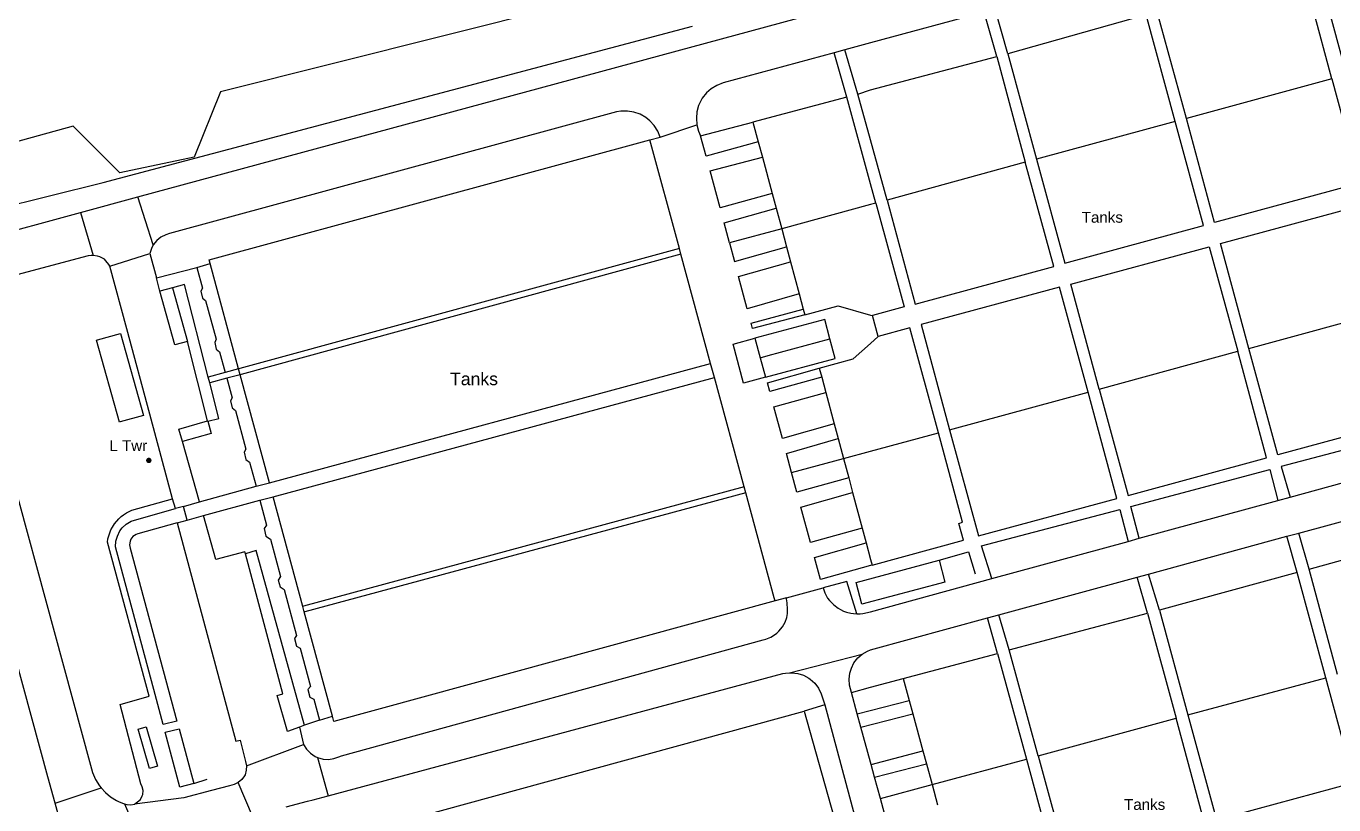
# Model space of a CAD drawing. Header units: millimetres. Extents: x 111502 to 977541, y 8702 to 1044108.
# Drawn here: x 974601.1 to 974782.4, y 476248.2 to 476356.1 of the extents above; entities that cross this region are included whole.
import ezdxf

# ---------------------------------------------------------------- set-up
doc = ezdxf.new("R2010")
doc.units = ezdxf.units.MM
doc.header["$LTSCALE"] = 0.25
doc.layers.add('X HVSS Site Background', color=8, linetype='Continuous')
doc.styles.add('OS Master Map$1$Standard', font='txt')

# ---------------------------------------------------------------- blocks, each defined once
blk = doc.blocks.new('OS Master Map$1$OSS9')
at = {"color": 8, "true_color": 0x707070, "const_width": 0.375, "flags": 128}
blk.add_lwpolyline([(0.188, 0), (0.181, 0.049), (0.162, 0.094), (0.133, 0.133), (0.094, 0.162), (0.049, 0.181), (0, 0.188), (-0.049, 0.181), (-0.094, 0.162), (-0.133, 0.133), (-0.162, 0.094), (-0.181, 0.049), (-0.188, 0), (-0.181, -0.049), (-0.162, -0.094), (-0.133, -0.133), (-0.094, -0.162), (-0.049, -0.181), (0, -0.188), (0.049, -0.181), (0.094, -0.162), (0.133, -0.133), (0.162, -0.094), (0.181, -0.049), (0.188, 0), (0.181, 0.049)], dxfattribs=at)
blk = doc.blocks.new('OS MAP')
at = {"layer": 'X HVSS Site Background', "flags": 128}
for points in [[(488581.11, 240931.39), (488409.89, 240888.4), (488409.89, 240888.4), (488406.22, 240879.37), (488406.22, 240879.37), (488395.93, 240877.17), (488395.93, 240877.17), (488389.47, 240883.63), (488389.47, 240883.63), (488376.2, 240879.99), (488376.2, 240879.99), (488371.27, 240870.31)], [(488398.45, 240873.86), (488500, 240901.4), (488500, 240901.4), (488555.94, 240916.66)], [(488561.95, 240905.6), (488569.5, 240877.8)], [(488563.96, 240890.22), (488561.3, 240900), (488561.3, 240900), (488559.95, 240905.05)], [(488515.76, 240899.44), (488500, 240895.2), (488500, 240895.2), (488496.42, 240894.23)], [(488517.5, 240893.3), (488515.76, 240899.44)], [(488519.05, 240893.7), (488517.27, 240899.85)], [(488538.2, 240899.1), (488519.05, 240893.7)], [(488542.25, 240884.3), (488538.2, 240899.1)], [(488543.8, 240884.7), (488539.75, 240899.5)], [(488371.27, 240870.31), (488393.6, 240875.85), (488393.6, 240875.85), (488475.3, 240897.49)], [(488494.94, 240893.83), (488479.55, 240889.65), (488479.55, 240889.65), (488478.7, 240889.3), (488478.7, 240889.3), (488477.9, 240888.85), (488477.9, 240888.85), (488477.25, 240888.25), (488477.25, 240888.25), (488476.65, 240887.55), (488476.65, 240887.55), (488476.55, 240887.35), (488476.55, 240887.35), (488476.15, 240886.5), (488476.15, 240886.5), (488475.9, 240885.65), (488475.9, 240885.65), (488475.85, 240884.75), (488475.85, 240884.75), (488475.9, 240883.85)], [(488496.42, 240894.23), (488494.94, 240893.83)], [(488496.7, 240887.65), (488494.94, 240893.83)], [(488498.25, 240888.1), (488496.42, 240894.23)], [(488498.25, 240888.1), (488500, 240888.7), (488500, 240888.7), (488517.5, 240893.3)], [(488517.5, 240893.3), (488521.45, 240878.65)], [(488519.05, 240893.7), (488523, 240879.1)], [(488563.96, 240890.22), (488543.8, 240884.7)], [(488563.96, 240890.22), (488567.2, 240878.3), (488567.2, 240878.3), (488567.85, 240875.75), (488567.85, 240875.75), (488547.7, 240870.3), (488547.7, 240870.3), (488543.8, 240884.7)], [(488496.7, 240887.65), (488483.69, 240884.21)], [(488500.75, 240873), (488500, 240875.65), (488500, 240875.65), (488496.7, 240887.65)], [(488502.3, 240873.4), (488500, 240881.75), (488500, 240881.75), (488498.25, 240888.1)], [(488470.85, 240882.15), (488470.5, 240882.95), (488470.5, 240882.95), (488470, 240883.75), (488470, 240883.75), (488469.4, 240884.4), (488469.4, 240884.4), (488468.85, 240884.85), (488468.85, 240884.85), (488468.05, 240885.3), (488468.05, 240885.3), (488467.2, 240885.6), (488467.2, 240885.6), (488466.3, 240885.75), (488466.3, 240885.75), (488465.4, 240885.75), (488465.4, 240885.75), (488464.8, 240885.65), (488464.8, 240885.65), (488402.8, 240868.8), (488402.8, 240868.8), (488402.3, 240868.6), (488402.3, 240868.6), (488401.6, 240868.25), (488401.6, 240868.25), (488401.05, 240867.8), (488401.05, 240867.8), (488400.55, 240867.2)], [(488470.85, 240882.15), (488475.9, 240883.85)], [(488475.9, 240883.85), (488476.15, 240882.95), (488476.15, 240882.95), (488476.45, 240882.3)], [(488476.45, 240882.3), (488483.69, 240884.21)], [(488483.69, 240884.21), (488484.43, 240881.46)], [(488523, 240879.1), (488526.95, 240864.65), (488526.95, 240864.65), (488546.15, 240869.9), (488546.15, 240869.9), (488542.25, 240884.3)], [(488542.25, 240884.3), (488523, 240879.1)], [(488469.4, 240881.75), (488470.85, 240882.15)], [(488484.43, 240881.46), (488477.21, 240879.49), (488477.21, 240879.49), (488476.45, 240882.3)], [(488408.45, 240864.6), (488408.3, 240865.15), (488408.3, 240865.15), (488469.4, 240881.75)], [(488473.5, 240866.7), (488469.4, 240881.75)], [(488484.43, 240881.46), (488485, 240879.37)], [(488486.36, 240874.33), (488479.14, 240872.35), (488479.14, 240872.35), (488477.75, 240877.48), (488477.75, 240877.48), (488485, 240879.37)], [(488485, 240879.37), (488486.36, 240874.33)], [(488502.3, 240873.4), (488506.2, 240859), (488506.2, 240859), (488525.4, 240864.2), (488525.4, 240864.2), (488521.45, 240878.65)], [(488521.45, 240878.65), (488502.3, 240873.4)], [(488390.47, 240871.69), (488398.45, 240873.86)], [(488400.55, 240867.2), (488398.45, 240873.86)], [(488486.36, 240874.33), (488486.9, 240872.31)], [(488500.75, 240873), (488500, 240872.8), (488500, 240872.8), (488487.68, 240869.44)], [(488500.75, 240873), (488504.65, 240858.6), (488504.65, 240858.6), (488500.25, 240857.4)], [(488552.45, 240852.85), (488548.5, 240867.4), (488548.5, 240867.4), (488568.65, 240872.85), (488568.65, 240872.85), (488569.55, 240869.55), (488569.55, 240869.55), (488572.59, 240858.36)], [(488362.6, 240864.13), (488390.47, 240871.69)], [(488390.47, 240871.69), (488392.25, 240865.75)], [(488480.45, 240867.47), (488479.69, 240870.27), (488479.69, 240870.27), (488486.9, 240872.31)], [(488486.9, 240872.31), (488487.68, 240869.44)], [(488487.68, 240869.44), (488480.45, 240867.47)], [(488487.68, 240869.44), (488488.36, 240866.91)], [(488480.45, 240867.47), (488481.14, 240864.9), (488481.14, 240864.9), (488488.36, 240866.91)], [(488392.25, 240865.75), (488391.95, 240865.75), (488391.95, 240865.75), (488391.55, 240865.7), (488391.55, 240865.7), (488380.95, 240862.88)], [(488375.68, 240854.4), (488391.85, 240795.1), (488391.85, 240795.1), (488392.15, 240794.1), (488392.15, 240794.1), (488392.55, 240793.1), (488392.55, 240793.1), (488393.1, 240792.25), (488393.1, 240792.25), (488393.35, 240791.95)], [(488394.55, 240864.25), (488394.4, 240864.5), (488394.4, 240864.5), (488394, 240865), (488394, 240865), (488393.8, 240865.2), (488393.8, 240865.2), (488393.55, 240865.35), (488393.55, 240865.35), (488393.15, 240865.55), (488393.15, 240865.55), (488392.85, 240865.65), (488392.85, 240865.65), (488392.25, 240865.75)], [(488394.55, 240864.25), (488400.1, 240866)], [(488400.55, 240867.2), (488400.3, 240866.7), (488400.3, 240866.7), (488400.1, 240866)], [(488400.1, 240866), (488401, 240862.65)], [(488473.5, 240866.7), (488412.55, 240850.05), (488412.55, 240850.05), (488412.4, 240850)], [(488473.7, 240865.9), (488412.75, 240849.25), (488412.75, 240849.25), (488412.6, 240849.2)], [(488473.7, 240865.9), (488473.5, 240866.7)], [(488477.83, 240850.76), (488473.7, 240865.9)], [(488488.36, 240866.91), (488488.91, 240864.87)], [(488531.7, 240847.2), (488527.75, 240861.75), (488527.75, 240861.75), (488546.95, 240866.95), (488546.95, 240866.95), (488550.9, 240852.45)], [(488403.25, 240832), (488400.1, 240843.75), (488400.1, 240843.75), (488396.9, 240855.55), (488396.9, 240855.55), (488394.55, 240864.25)], [(488401, 240862.65), (488406.6, 240864.05)], [(488406.6, 240864.05), (488408.45, 240864.6)], [(488406.6, 240864.05), (488407.37, 240861.2), (488407.37, 240861.2), (488407.16, 240860.78), (488407.16, 240860.78), (488407.39, 240859.8), (488407.39, 240859.8), (488407.83, 240859.5), (488407.83, 240859.5), (488409.29, 240854.13), (488409.29, 240854.13), (488409.08, 240853.68), (488409.08, 240853.68), (488409.3, 240852.73), (488409.3, 240852.73), (488409.76, 240852.4), (488409.76, 240852.4), (488410.54, 240849.5)], [(488412.4, 240850), (488408.45, 240864.6)], [(488490.12, 240860.4), (488482.91, 240858.35), (488482.91, 240858.35), (488481.7, 240862.83), (488481.7, 240862.83), (488488.91, 240864.87)], [(488488.91, 240864.87), (488490.12, 240860.4)], [(488401.5, 240860.8), (488401, 240862.65)], [(488403.21, 240861.25), (488401.5, 240860.8)], [(488405.3, 240853.8), (488403.55, 240853.35), (488403.55, 240853.35), (488401.5, 240860.8)], [(488408.2, 240848.87), (488404.91, 240861.69), (488404.91, 240861.69), (488403.21, 240861.25)], [(488403.21, 240861.25), (488405.3, 240853.8)], [(488490.12, 240860.4), (488490.68, 240858.3)], [(488530.15, 240846.8), (488526.2, 240861.35), (488526.2, 240861.35), (488507, 240856.15), (488507, 240856.15), (488510.95, 240841.55)], [(488490.9, 240857.5), (488495.5, 240858.75), (488495.5, 240858.75), (488500, 240857.45), (488500, 240857.45), (488500.25, 240857.4)], [(488552.45, 240852.85), (488572.59, 240858.36)], [(488386.96, 240789.82), (488385.95, 240793.5), (488385.95, 240793.5), (488369.85, 240852.45)], [(488490.9, 240857.5), (488483.65, 240855.6), (488483.65, 240855.6), (488483.45, 240856.34), (488483.45, 240856.34), (488490.68, 240858.3)], [(488494.37, 240854.16), (488493.65, 240856.85), (488493.65, 240856.85), (488483.95, 240854.25)], [(488490.68, 240858.3), (488490.9, 240857.5)], [(488501.05, 240854.5), (488500.25, 240857.4)], [(488395.88, 240842.63), (488392.7, 240854.01), (488392.7, 240854.01), (488392.84, 240854.05), (488392.84, 240854.05), (488396.01, 240854.93), (488396.01, 240854.93), (488399.19, 240843.56), (488399.19, 240843.56), (488396, 240842.67), (488396, 240842.67), (488395.88, 240842.63)], [(488509.4, 240841.15), (488505.45, 240855.7), (488505.45, 240855.7), (488501.05, 240854.5)], [(488408.1, 240842.8), (488405.3, 240853.8)], [(488485.45, 240848.85), (488482.4, 240848.05), (488482.4, 240848.05), (488480.95, 240853.45), (488480.95, 240853.45), (488483.95, 240854.25)], [(488483.95, 240854.25), (488484.7, 240851.55)], [(488484.7, 240851.55), (488485.8, 240851.85), (488485.8, 240851.85), (488494.37, 240854.16)], [(488485.45, 240848.85), (488495.1, 240851.45), (488495.1, 240851.45), (488494.37, 240854.16)], [(488492.9, 240850.1), (488497.6, 240851.4), (488497.6, 240851.4), (488500, 240853.55), (488500, 240853.55), (488501.05, 240854.5)], [(488484.7, 240851.55), (488485.45, 240848.85)], [(488531.7, 240847.2), (488550.9, 240852.45)], [(488531.7, 240847.2), (488535.7, 240832.45), (488535.7, 240832.45), (488554.9, 240837.7), (488554.9, 240837.7), (488550.9, 240852.45)], [(488576.61, 240843.56), (488556.45, 240838.1), (488556.45, 240838.1), (488552.45, 240852.85)], [(488410.54, 240849.5), (488408.2, 240848.87)], [(488412.4, 240850), (488410.54, 240849.5)], [(488412.6, 240849.2), (488412.4, 240850)], [(488416.66, 240834.24), (488477.83, 240850.76)], [(488478.36, 240848.8), (488477.83, 240850.76)], [(488493.23, 240848.86), (488486.03, 240846.9), (488486.03, 240846.9), (488485.7, 240848.1), (488485.7, 240848.1), (488492.9, 240850.1)], [(488492.9, 240850.1), (488493.23, 240848.86)], [(488408.11, 240842.75), (488409.67, 240843.15), (488409.67, 240843.15), (488408.41, 240848.07)], [(488408.41, 240848.07), (488408.2, 240848.87)], [(488410.76, 240848.71), (488408.41, 240848.07)], [(488412.6, 240849.2), (488410.76, 240848.71)], [(488410.76, 240848.71), (488411.49, 240846.02), (488411.49, 240846.02), (488411.27, 240845.59), (488411.27, 240845.59), (488411.52, 240844.6), (488411.52, 240844.6), (488411.96, 240844.27), (488411.96, 240844.27), (488413.42, 240838.91), (488413.42, 240838.91), (488413.19, 240838.46), (488413.19, 240838.46), (488413.42, 240837.48), (488413.42, 240837.48), (488413.91, 240837.07), (488413.91, 240837.07), (488414.81, 240833.76)], [(488416.66, 240834.24), (488412.6, 240849.2)], [(488417.19, 240832.28), (488478.36, 240848.8)], [(488482.5, 240833.66), (488478.36, 240848.8)], [(488493.23, 240848.86), (488493.8, 240846.75)], [(488494.96, 240842.4), (488487.79, 240840.35), (488487.79, 240840.35), (488486.61, 240844.74), (488486.61, 240844.74), (488493.8, 240846.75)], [(488493.8, 240846.75), (488494.96, 240842.4)], [(488510.95, 240841.55), (488514.95, 240826.9), (488514.95, 240826.9), (488534.15, 240832.05), (488534.15, 240832.05), (488530.15, 240846.8)], [(488510.95, 240841.55), (488530.15, 240846.8)], [(488404.6, 240839.95), (488404.1, 240841.65), (488404.1, 240841.65), (488408.1, 240842.8)], [(488408.11, 240842.75), (488408.6, 240841.05), (488408.6, 240841.05), (488404.6, 240839.95)], [(488408.1, 240842.8), (488408.11, 240842.75)], [(488494.96, 240842.4), (488495.51, 240840.36)], [(488579.56, 240842.46), (488556.92, 240836.47), (488556.92, 240836.47), (488558.15, 240832.24)], [(488489.06, 240835.65), (488488.35, 240838.27), (488488.35, 240838.27), (488495.51, 240840.36)], [(488495.51, 240840.36), (488496.25, 240837.59)], [(488496.25, 240837.59), (488500, 240838.6), (488500, 240838.6), (488509.4, 240841.15)], [(488500.21, 240822.81), (488512.87, 240826.3), (488512.87, 240826.3), (488512.24, 240828.6), (488512.24, 240828.6), (488512.77, 240828.76), (488512.77, 240828.76), (488509.4, 240841.15)], [(488406.96, 240831.57), (488404.6, 240839.95)], [(488489.06, 240835.65), (488496.25, 240837.59)], [(488496.25, 240837.59), (488496.97, 240834.9)], [(488558.15, 240832.24), (488576.65, 240837.3), (488576.65, 240837.3), (488577.4, 240837.5), (488577.4, 240837.5), (488578.1, 240837.9)], [(488496.97, 240834.9), (488489.79, 240832.94), (488489.79, 240832.94), (488489.06, 240835.65)], [(488496.97, 240834.9), (488497.51, 240832.88)], [(488537.26, 240826.54), (488536.1, 240830.95), (488536.1, 240830.95), (488555.34, 240836.05), (488555.34, 240836.05), (488556.46, 240831.78)], [(488406.96, 240831.57), (488414.81, 240833.76)], [(488414.81, 240833.76), (488414.83, 240833.76), (488414.83, 240833.76), (488416.66, 240834.24)], [(488482.5, 240833.66), (488421.4, 240817.15), (488421.4, 240817.15), (488421.3, 240817.1)], [(488482.7, 240832.86), (488482.5, 240833.66)], [(488397.95, 240789.7), (488398.4, 240790), (488398.4, 240790), (488398.8, 240790.35), (488398.8, 240790.35), (488399.05, 240790.85), (488399.05, 240790.85), (488399.1, 240791.05), (488399.1, 240791.05), (488399.15, 240791.6), (488399.15, 240791.6), (488399.05, 240792.1), (488399.05, 240792.1), (488398.85, 240792.5), (488398.85, 240792.5), (488396, 240803.5), (488396, 240803.5), (488400, 240804.65), (488400, 240804.65), (488394.2, 240826), (488394.2, 240826), (488394.25, 240826.45), (488394.25, 240826.45), (488394.4, 240826.9), (488394.4, 240826.9), (488394.7, 240827.7), (488394.7, 240827.7), (488394.9, 240828.1), (488394.9, 240828.1), (488395.2, 240828.55), (488395.2, 240828.55), (488395.8, 240829.25), (488395.8, 240829.25), (488396.1, 240829.55), (488396.1, 240829.55), (488396.45, 240829.8), (488396.45, 240829.8), (488396.85, 240830.05), (488396.85, 240830.05), (488397.6, 240830.45), (488397.6, 240830.45), (488403.25, 240832)], [(488403.65, 240830.65), (488403.25, 240832)], [(488404.75, 240830.95), (488406.96, 240831.57)], [(488407.53, 240829.68), (488415.34, 240831.83)], [(488415.34, 240831.83), (488417.19, 240832.28)], [(488415.34, 240831.83), (488416.27, 240828.38), (488416.27, 240828.38), (488415.96, 240827.89), (488415.96, 240827.89), (488416.18, 240826.82), (488416.18, 240826.82), (488416.81, 240826.4), (488416.81, 240826.4), (488418.2, 240821.25), (488418.2, 240821.25), (488417.9, 240820.74), (488417.9, 240820.74), (488418.14, 240819.8), (488418.14, 240819.8), (488418.69, 240819.44), (488418.69, 240819.44), (488420.42, 240813.08), (488420.42, 240813.08), (488420.16, 240812.65), (488420.16, 240812.65), (488420.44, 240811.61), (488420.44, 240811.61), (488420.91, 240811.29), (488420.91, 240811.29), (488422.35, 240805.98), (488422.35, 240805.98), (488422.01, 240805.59), (488422.01, 240805.59), (488422.29, 240804.54), (488422.29, 240804.54), (488422.81, 240804.25), (488422.81, 240804.25), (488423.6, 240801.35)], [(488421.3, 240817.1), (488417.19, 240832.28)], [(488482.7, 240832.86), (488421.6, 240816.35), (488421.6, 240816.35), (488421.5, 240816.35)], [(488486.8, 240817.85), (488486.65, 240818.3), (488486.65, 240818.3), (488482.7, 240832.86)], [(488498.84, 240827.94), (488491.67, 240825.96), (488491.67, 240825.96), (488490.35, 240830.85), (488490.35, 240830.85), (488497.51, 240832.88)], [(488497.51, 240832.88), (488498.84, 240827.94)], [(488537.26, 240826.54), (488556.46, 240831.78)], [(488556.46, 240831.78), (488558.15, 240832.24)], [(488559.36, 240827.25), (488577.9, 240832.3), (488577.9, 240832.3), (488578.8, 240832.4), (488578.8, 240832.4), (488579.37, 240832.37)], [(488403.9, 240828.67), (488398.45, 240827.15), (488398.45, 240827.15), (488398.2, 240827.05), (488398.2, 240827.05), (488397.75, 240826.8), (488397.75, 240826.8), (488397.45, 240826.4), (488397.45, 240826.4), (488397.35, 240826.15), (488397.35, 240826.15), (488397.25, 240825.65), (488397.25, 240825.65), (488397.35, 240825.15), (488397.35, 240825.15), (488403.85, 240801.19), (488403.85, 240801.19), (488401.93, 240800.71), (488401.93, 240800.71), (488400.82, 240804.87), (488400.82, 240804.87), (488395.35, 240825.35), (488395.35, 240825.35), (488395.4, 240826.15), (488395.4, 240826.15), (488395.6, 240826.85), (488395.6, 240826.85), (488395.95, 240827.55), (488395.95, 240827.55), (488396.25, 240828), (488396.25, 240828), (488396.8, 240828.5), (488396.8, 240828.5), (488397.5, 240828.9), (488397.5, 240828.9), (488397.95, 240829.05), (488397.95, 240829.05), (488403.65, 240830.65)], [(488404.75, 240830.95), (488403.65, 240830.65)], [(488405.25, 240829.05), (488404.75, 240830.95)], [(488405.25, 240829.05), (488407.53, 240829.68)], [(488413.33, 240824.37), (488413.25, 240824.68), (488413.25, 240824.68), (488409.23, 240823.6), (488409.23, 240823.6), (488407.53, 240829.68)], [(488516.81, 240820.95), (488515.4, 240825.47), (488515.4, 240825.47), (488534.54, 240830.54), (488534.54, 240830.54), (488535.7, 240826.11)], [(488403.9, 240828.67), (488405.25, 240829.05)], [(488403.9, 240828.67), (488412, 240798.4), (488412, 240798.4), (488412.6, 240798.55), (488412.6, 240798.55), (488413.35, 240795.6), (488413.35, 240795.6), (488413.5, 240795)], [(488498.84, 240827.94), (488499.39, 240825.89)], [(488560.8, 240822.25), (488580.8, 240827.82)], [(488500.21, 240822.81), (488500, 240822.75), (488500, 240822.75), (488493.05, 240820.85), (488493.05, 240820.85), (488492.23, 240823.87), (488492.23, 240823.87), (488499.39, 240825.89)], [(488499.39, 240825.89), (488500, 240823.6), (488500, 240823.6), (488500.21, 240822.81)], [(488516.81, 240820.95), (488535.7, 240826.11)], [(488535.7, 240826.11), (488537.26, 240826.54)], [(488538.51, 240821.58), (488557.72, 240826.81)], [(488557.72, 240826.81), (488559.36, 240827.25)], [(488559.15, 240821.8), (488557.72, 240826.81)], [(488560.8, 240822.25), (488559.36, 240827.25)], [(488421.54, 240800.62), (488421.5, 240800.79), (488421.5, 240800.79), (488414.83, 240824.83), (488414.83, 240824.83), (488413.33, 240824.37)], [(488420.85, 240800.38), (488419.18, 240799.78), (488419.18, 240799.78), (488417.73, 240804.77), (488417.73, 240804.77), (488418.54, 240804.98), (488418.54, 240804.98), (488413.33, 240824.37)], [(488509.51, 240823.5), (488513.59, 240824.64), (488513.59, 240824.64), (488514.52, 240821.61)], [(488509.51, 240823.5), (488510.32, 240820.48), (488510.32, 240820.48), (488498.81, 240817.39), (488498.81, 240817.39), (488498, 240820.41), (488498, 240820.41), (488509.51, 240823.5)], [(488564.75, 240807.65), (488560.8, 240822.25)], [(488498.1, 240816.05), (488496.73, 240820.53), (488496.73, 240820.53), (488493.44, 240819.65)], [(488498.1, 240816.05), (488498.55, 240816.05), (488498.55, 240816.05), (488498.95, 240816.1), (488498.95, 240816.1), (488500, 240816.35), (488500, 240816.35), (488516.81, 240820.95)], [(488517.78, 240815.94), (488536.95, 240821.16)], [(488536.95, 240821.16), (488538.51, 240821.58)], [(488538.4, 240816.15), (488536.95, 240821.16)], [(488540.05, 240816.6), (488538.51, 240821.58)], [(488559.15, 240821.8), (488540.05, 240816.6)], [(488563.1, 240807.2), (488559.15, 240821.8)], [(488488.35, 240818.3), (488493.44, 240819.65)], [(488493.44, 240819.65), (488493.65, 240819), (488493.65, 240819), (488493.85, 240818.6), (488493.85, 240818.6), (488494.05, 240818.25), (488494.05, 240818.25), (488494.3, 240817.9), (488494.3, 240817.9), (488494.9, 240817.3), (488494.9, 240817.3), (488495.5, 240816.85), (488495.5, 240816.85), (488495.85, 240816.65), (488495.85, 240816.65), (488496.25, 240816.45), (488496.25, 240816.45), (488496.65, 240816.3), (488496.65, 240816.3), (488497.25, 240816.15), (488497.25, 240816.15), (488497.65, 240816.1), (488497.65, 240816.1), (488498.1, 240816.05)], [(488421.5, 240816.35), (488421.3, 240817.1)], [(488423.35, 240796.15), (488424.1, 240795.95), (488424.1, 240795.95), (488424.85, 240795.9), (488424.85, 240795.9), (488425.6, 240796), (488425.6, 240796), (488426.3, 240796.25), (488426.3, 240796.25), (488426.65, 240796.4), (488426.65, 240796.4), (488485.1, 240812.45), (488485.1, 240812.45), (488485.5, 240812.55), (488485.5, 240812.55), (488486.2, 240812.85), (488486.2, 240812.85), (488486.55, 240813.05), (488486.55, 240813.05), (488487, 240813.4), (488487, 240813.4), (488487.3, 240813.65), (488487.3, 240813.65), (488487.8, 240814.25), (488487.8, 240814.25), (488488, 240814.6), (488488, 240814.6), (488488.15, 240814.9), (488488.15, 240814.9), (488488.4, 240815.55), (488488.4, 240815.55), (488488.5, 240816.1), (488488.5, 240816.1), (488488.5, 240816.65), (488488.5, 240816.65), (488488.45, 240817.6), (488488.45, 240817.6), (488488.35, 240818.15), (488488.35, 240818.15), (488488.35, 240818.3)], [(488486.8, 240817.85), (488425.6, 240801.15), (488425.6, 240801.15), (488425.4, 240801.9)], [(488488.35, 240818.3), (488486.8, 240817.85)], [(488425.4, 240801.9), (488421.5, 240816.35)], [(488498.85, 240810.5), (488499.6, 240810.9), (488499.6, 240810.9), (488500, 240811.1), (488500, 240811.1), (488516.21, 240815.51)], [(488516.21, 240815.51), (488517.78, 240815.94)], [(488517.6, 240810.55), (488516.21, 240815.51)], [(488519.2, 240811.1), (488517.78, 240815.94)], [(488519.2, 240811.1), (488538.4, 240816.15)], [(488538.4, 240816.15), (488542.35, 240801.6)], [(488540.05, 240816.6), (488544, 240802.05)], [(488488.75, 240807.88), (488498.85, 240810.5)], [(488497.36, 240805.15), (488497.1, 240806.2), (488497.1, 240806.2), (488497.05, 240807), (488497.05, 240807), (488497.15, 240807.85), (488497.15, 240807.85), (488497.35, 240808.55), (488497.35, 240808.55), (488497.7, 240809.3), (488497.7, 240809.3), (488498.25, 240809.95), (488498.25, 240809.95), (488498.85, 240810.5)], [(488504.54, 240807.1), (488517.6, 240810.55)], [(488517.6, 240810.55), (488521.6, 240795.95)], [(488523.25, 240796.4), (488519.2, 240811.1)], [(488424.81, 240790.85), (488487.85, 240807.8), (488487.85, 240807.8), (488488.2, 240807.85), (488488.2, 240807.85), (488488.75, 240807.88)], [(488488.75, 240807.88), (488489.05, 240807.9), (488489.05, 240807.9), (488489.9, 240807.8), (488489.9, 240807.8), (488490.7, 240807.55), (488490.7, 240807.55), (488491.45, 240807.15), (488491.45, 240807.15), (488491.65, 240807), (488491.65, 240807), (488492.3, 240806.45), (488492.3, 240806.45), (488492.8, 240805.75), (488492.8, 240805.75), (488493.15, 240805), (488493.15, 240805), (488493.67, 240803.45)], [(488497.36, 240805.15), (488500, 240805.9), (488500, 240805.9), (488504.54, 240807.1)], [(488504.54, 240807.1), (488505.37, 240804.04)], [(488544, 240802.05), (488563.1, 240807.2)], [(488544, 240802.05), (488547.95, 240787.5), (488547.95, 240787.5), (488567.05, 240792.7), (488567.05, 240792.7), (488563.1, 240807.2)], [(488498.16, 240802.21), (488497.35, 240805.15), (488497.35, 240805.15), (488497.36, 240805.15)], [(488498.16, 240802.21), (488505.37, 240804.04)], [(488505.37, 240804.04), (488505.87, 240802.2)], [(488429.9, 240785.9), (488490.8, 240802.6)], [(488493.67, 240803.45), (488490.8, 240802.6)], [(488490.8, 240802.6), (488494.85, 240788.1)], [(488493.67, 240803.45), (488500.68, 240777.25), (488500.68, 240777.25), (488501.72, 240777.53), (488501.72, 240777.53), (488501.94, 240776.72), (488501.94, 240776.72), (488504.89, 240777.51), (488504.89, 240777.51), (488504.98, 240777.19), (488504.98, 240777.19), (488505.4, 240777.3)], [(488498.67, 240800.35), (488498.16, 240802.21)], [(488498.67, 240800.35), (488505.87, 240802.2)], [(488505.87, 240802.2), (488507.26, 240797.07)], [(488400.03, 240794.63), (488398.47, 240800.1), (488398.47, 240800.1), (488399.58, 240800.42), (488399.58, 240800.42), (488401.15, 240794.95), (488401.15, 240794.95), (488400.03, 240794.63)], [(488421.54, 240800.62), (488420.85, 240800.38)], [(488420.85, 240800.38), (488421.4, 240797.95)], [(488423.6, 240801.35), (488421.54, 240800.62)], [(488423.6, 240801.35), (488425.4, 240801.9)], [(488500.09, 240795.17), (488500, 240795.5), (488500, 240795.5), (488498.67, 240800.35)], [(488523.25, 240796.4), (488527.2, 240781.85), (488527.2, 240781.85), (488546.3, 240787.05), (488546.3, 240787.05), (488542.35, 240801.6)], [(488523.25, 240796.4), (488542.35, 240801.6)], [(488406.2, 240792.55), (488404.25, 240792.05), (488404.25, 240792.05), (488402.22, 240799.65), (488402.22, 240799.65), (488404.14, 240800.13), (488404.14, 240800.13), (488406.2, 240792.55)], [(488413.5, 240795), (488421.4, 240797.95)], [(488421.4, 240797.95), (488421.8, 240797.3), (488421.8, 240797.3), (488422.35, 240796.75), (488422.35, 240796.75), (488423, 240796.3), (488423, 240796.3), (488423.35, 240796.15)], [(488500.09, 240795.17), (488507.26, 240797.07)], [(488507.26, 240797.07), (488507.74, 240795.29)], [(488413.5, 240795), (488413.45, 240794.4), (488413.45, 240794.4), (488413.3, 240793.75), (488413.3, 240793.75), (488413.2, 240793.6), (488413.2, 240793.6), (488412.85, 240793.1), (488412.85, 240793.1), (488412.35, 240792.7)], [(488423.35, 240796.15), (488424.81, 240790.85)], [(488500.56, 240793.44), (488500.09, 240795.17)], [(488500.56, 240793.44), (488507.74, 240795.29)], [(488507.74, 240795.29), (488508.52, 240792.42)], [(488508.52, 240792.42), (488521.6, 240795.95)], [(488521.6, 240795.95), (488525.55, 240781.4), (488525.55, 240781.4), (488519.7, 240779.8), (488519.7, 240779.8), (488514.9, 240781.15), (488514.9, 240781.15), (488511.81, 240780.33)], [(488406.2, 240792.55), (488408.05, 240793.16)], [(488501.37, 240790.48), (488500.56, 240793.44)], [(488386.96, 240789.82), (488393.35, 240791.95)], [(488393.35, 240791.95), (488393.95, 240791.3), (488393.95, 240791.3), (488394.65, 240790.7), (488394.65, 240790.7), (488395.45, 240790.2), (488395.45, 240790.2), (488395.75, 240790.05), (488395.75, 240790.05), (488396.3, 240789.85), (488396.3, 240789.85), (488396.6, 240789.75)], [(488408.62, 240791.57), (488404.8, 240790.55)], [(488412.35, 240792.7), (488411.8, 240792.4), (488411.8, 240792.4), (488411.15, 240792.25), (488411.15, 240792.25), (488408.62, 240791.57)], [(488414.31, 240788.03), (488412.35, 240792.7)], [(488501.37, 240790.48), (488508.52, 240792.42)], [(488508.52, 240792.42), (488509.29, 240789.6)], [(488390, 240778.71), (488386.96, 240789.82)], [(488396.6, 240789.75), (488396.9, 240789.65), (488396.9, 240789.65), (488397.45, 240789.6), (488397.45, 240789.6), (488397.95, 240789.7)], [(488396.6, 240789.75), (488399.35, 240783.25)], [(488404.8, 240790.55), (488397.95, 240789.7)], [(488418.97, 240789.3), (488421.95, 240790.1), (488421.95, 240790.1), (488422.75, 240790.3), (488422.75, 240790.3), (488424.81, 240790.85)], [(488502.13, 240787.71), (488501.37, 240790.48)]]:
    blk.add_lwpolyline(points, dxfattribs=at)
at = {"layer": 'X HVSS Site Background'}
blk.add_blockref('OS Master Map$1$OSS9', (488399.95, 240837.33), dxfattribs=at)
at = {"layer": 'X HVSS Site Background', "attachment_point": 7, "style": 'OS Master Map$1$Standard'}
for s, insert, char_height in [('{\\farial|b0|i0|c0|p34;Tanks}', (488529.28, 240870.25), 1.5), ('{\\farial|b0|i0|c0|p34;Tanks}', (488441.7, 240847.73), 1.75), ('{\\farial|b0|i0|c0|p34;L Twr}', (488394.49, 240838.63), 1.5), ('{\\farial|b0|i0|c0|p34;Tanks}', (488535.15, 240788.88), 1.5)]:
    blk.add_mtext(s, dxfattribs=dict(at, insert=insert, char_height=char_height))

msp = doc.modelspace()

# ---------------------------------------------------------------- block references
at = {"lineweight": 0}
msp.add_blockref('OS MAP', (486218.2, 235458.61), dxfattribs=at)

doc.saveas('drawing.dxf')
